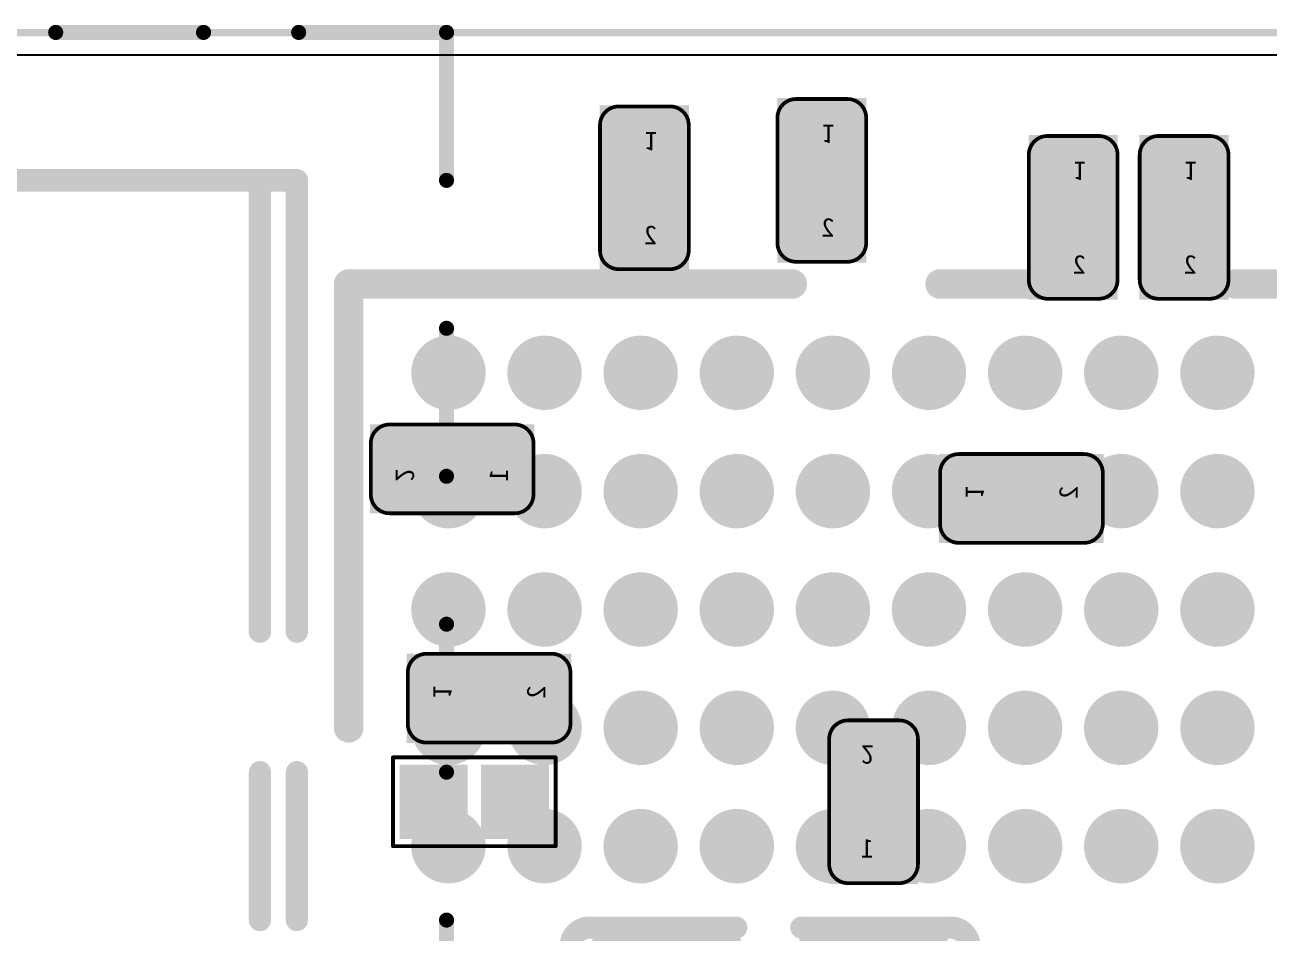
# Model space of a CAD drawing. Header units: millimetres. Extents: x 7.33 to 10.08, y 7.01 to 8.78.
# Drawn here: x 7.9484 to 8.2797, y 8.5429 to 8.7846 of the extents above; entities that cross this region are included whole.
import ezdxf

# ---------------------------------------------------------------- set-up
doc = ezdxf.new("R2010")
doc.units = ezdxf.units.MM
doc.header["$MEASUREMENT"] = 0
for name, color, linetype in [('BottomLayer', 5, 'Continuous'), ('BottomOverlay', 54, 'Continuous'), ('BottomPaste', 16, 'Continuous'), ('BottomSolder', 6, 'Continuous'), ('KeepOutLayer', 6, 'Continuous'), ('Mechanical16', 56, 'Continuous'), ('Mechanical20', 56, 'Continuous'), ('MidLayer5', 130, 'Continuous'), ('MidLayer6', 216, 'Continuous'), ('TopLayer', 1, 'Continuous'), ('TopOverlay', 2, 'Continuous'), ('TopPaste', 8, 'Continuous'), ('TopSolder', 216, 'Continuous')]:
    doc.layers.add(name, color=color, linetype=linetype)

# ---------------------------------------------------------------- blocks, each defined once
blk = doc.blocks.new('BGA200_15R00X10R00X0R90_5')
at = {"layer": 'TopLayer', "const_width": 0.00591}
for points in [[(-0.17618, -0.06348, 1), (-0.17028, -0.06348, 1)], [(-0.14468, -0.06348, 1), (-0.13878, -0.06348, 1)], [(-0.11319, -0.06348, 1), (-0.10728, -0.06348, 1)], [(-0.08169, -0.06348, 1), (-0.07579, -0.06348, 1)], [(-0.0502, -0.06348, 1), (-0.04429, -0.06348, 1)], [(-0.17618, -0.08908, 1), (-0.17028, -0.08908, 1)], [(-0.14468, -0.08908, 1), (-0.13878, -0.08908, 1)], [(-0.11319, -0.08908, 1), (-0.10728, -0.08908, 1)], [(-0.08169, -0.08908, 1), (-0.07579, -0.08908, 1)], [(-0.0502, -0.08908, 1), (-0.04429, -0.08908, 1)], [(-0.17618, -0.11467, 1), (-0.17028, -0.11467, 1)], [(-0.14468, -0.11467, 1), (-0.13878, -0.11467, 1)], [(-0.11319, -0.11467, 1), (-0.10728, -0.11467, 1)], [(-0.08169, -0.11467, 1), (-0.07579, -0.11467, 1)], [(-0.0502, -0.11467, 1), (-0.04429, -0.11467, 1)], [(-0.17618, -0.14026, 1), (-0.17028, -0.14026, 1)], [(-0.14468, -0.14026, 1), (-0.13878, -0.14026, 1)], [(-0.11319, -0.14026, 1), (-0.10728, -0.14026, 1)], [(-0.08169, -0.14026, 1), (-0.07579, -0.14026, 1)], [(-0.0502, -0.14026, 1), (-0.04429, -0.14026, 1)], [(-0.17618, -0.16585, 1), (-0.17028, -0.16585, 1)], [(-0.14468, -0.16585, 1), (-0.13878, -0.16585, 1)], [(-0.11319, -0.16585, 1), (-0.10728, -0.16585, 1)], [(-0.08169, -0.16585, 1), (-0.07579, -0.16585, 1)], [(-0.0502, -0.16585, 1), (-0.04429, -0.16585, 1)], [(-0.17618, -0.19144, 1), (-0.17028, -0.19144, 1)], [(-0.14468, -0.19144, 1), (-0.13878, -0.19144, 1)], [(-0.11319, -0.19144, 1), (-0.10728, -0.19144, 1)], [(-0.08169, -0.19144, 1), (-0.07579, -0.19144, 1)], [(-0.0502, -0.19144, 1), (-0.04429, -0.19144, 1)], [(-0.17618, -0.21703, 1), (-0.17028, -0.21703, 1)], [(-0.14468, -0.21703, 1), (-0.13878, -0.21703, 1)], [(-0.11319, -0.21703, 1), (-0.10728, -0.21703, 1)], [(-0.08169, -0.21703, 1), (-0.07579, -0.21703, 1)], [(-0.0502, -0.21703, 1), (-0.04429, -0.21703, 1)], [(-0.17618, -0.24262, 1), (-0.17028, -0.24262, 1)], [(-0.14468, -0.24262, 1), (-0.13878, -0.24262, 1)], [(-0.11319, -0.24262, 1), (-0.10728, -0.24262, 1)], [(-0.08169, -0.24262, 1), (-0.07579, -0.24262, 1)], [(-0.0502, -0.24262, 1), (-0.04429, -0.24262, 1)], [(-0.17618, -0.26821, 1), (-0.17028, -0.26821, 1)], [(-0.14468, -0.26821, 1), (-0.13878, -0.26821, 1)], [(-0.11319, -0.26821, 1), (-0.10728, -0.26821, 1)], [(-0.08169, -0.26821, 1), (-0.07579, -0.26821, 1)], [(-0.0502, -0.26821, 1), (-0.04429, -0.26821, 1)]]:
    blk.add_lwpolyline(points, format="xyb", close=True, dxfattribs=at)
at = {"layer": 'TopOverlay', "const_width": 0.00787}
for points in [[(-0.19685, -0.01919), (-0.19685, -0.05856)], [(-0.19685, -0.09793), (-0.19685, -0.1373)], [(-0.19685, -0.17667), (-0.19685, -0.29478)], [(-0.19685, -0.29478), (-0.07874, -0.29478)]]:
    blk.add_lwpolyline(points, dxfattribs=at)
at = {"layer": 'TopOverlay', "const_width": 0.00394}
for points in [[(-0.19882, -0.05856, 1), (-0.19488, -0.05856, 1)], [(-0.19882, -0.09793, 1), (-0.19488, -0.09793, 1)], [(-0.19882, -0.1373, 1), (-0.19488, -0.1373, 1)], [(-0.19882, -0.17667, 1), (-0.19488, -0.17667, 1)], [(-0.19882, -0.29478, 1), (-0.19488, -0.29478, 1)], [(-0.19882, -0.29478, 1), (-0.19488, -0.29478, 1)], [(-0.08071, -0.29478, 1), (-0.07677, -0.29478, 1)]]:
    blk.add_lwpolyline(points, format="xyb", close=True, dxfattribs=at)
at = {"layer": 'TopPaste', "const_width": 0.00591}
for points in [[(-0.17618, -0.06348, 1), (-0.17028, -0.06348, 1)], [(-0.14468, -0.06348, 1), (-0.13878, -0.06348, 1)], [(-0.11319, -0.06348, 1), (-0.10728, -0.06348, 1)], [(-0.08169, -0.06348, 1), (-0.07579, -0.06348, 1)], [(-0.0502, -0.06348, 1), (-0.04429, -0.06348, 1)], [(-0.17618, -0.08908, 1), (-0.17028, -0.08908, 1)], [(-0.14468, -0.08908, 1), (-0.13878, -0.08908, 1)], [(-0.11319, -0.08908, 1), (-0.10728, -0.08908, 1)], [(-0.08169, -0.08908, 1), (-0.07579, -0.08908, 1)], [(-0.0502, -0.08908, 1), (-0.04429, -0.08908, 1)], [(-0.17618, -0.11467, 1), (-0.17028, -0.11467, 1)], [(-0.14468, -0.11467, 1), (-0.13878, -0.11467, 1)], [(-0.11319, -0.11467, 1), (-0.10728, -0.11467, 1)], [(-0.08169, -0.11467, 1), (-0.07579, -0.11467, 1)], [(-0.0502, -0.11467, 1), (-0.04429, -0.11467, 1)], [(-0.17618, -0.14026, 1), (-0.17028, -0.14026, 1)], [(-0.14468, -0.14026, 1), (-0.13878, -0.14026, 1)], [(-0.11319, -0.14026, 1), (-0.10728, -0.14026, 1)], [(-0.08169, -0.14026, 1), (-0.07579, -0.14026, 1)], [(-0.0502, -0.14026, 1), (-0.04429, -0.14026, 1)], [(-0.17618, -0.16585, 1), (-0.17028, -0.16585, 1)], [(-0.14468, -0.16585, 1), (-0.13878, -0.16585, 1)], [(-0.11319, -0.16585, 1), (-0.10728, -0.16585, 1)], [(-0.08169, -0.16585, 1), (-0.07579, -0.16585, 1)], [(-0.0502, -0.16585, 1), (-0.04429, -0.16585, 1)], [(-0.17618, -0.19144, 1), (-0.17028, -0.19144, 1)], [(-0.14468, -0.19144, 1), (-0.13878, -0.19144, 1)], [(-0.11319, -0.19144, 1), (-0.10728, -0.19144, 1)], [(-0.08169, -0.19144, 1), (-0.07579, -0.19144, 1)], [(-0.0502, -0.19144, 1), (-0.04429, -0.19144, 1)], [(-0.17618, -0.21703, 1), (-0.17028, -0.21703, 1)], [(-0.14468, -0.21703, 1), (-0.13878, -0.21703, 1)], [(-0.11319, -0.21703, 1), (-0.10728, -0.21703, 1)], [(-0.08169, -0.21703, 1), (-0.07579, -0.21703, 1)], [(-0.0502, -0.21703, 1), (-0.04429, -0.21703, 1)], [(-0.17618, -0.24262, 1), (-0.17028, -0.24262, 1)], [(-0.14468, -0.24262, 1), (-0.13878, -0.24262, 1)], [(-0.11319, -0.24262, 1), (-0.10728, -0.24262, 1)], [(-0.08169, -0.24262, 1), (-0.07579, -0.24262, 1)], [(-0.0502, -0.24262, 1), (-0.04429, -0.24262, 1)], [(-0.17618, -0.26821, 1), (-0.17028, -0.26821, 1)], [(-0.14468, -0.26821, 1), (-0.13878, -0.26821, 1)], [(-0.11319, -0.26821, 1), (-0.10728, -0.26821, 1)], [(-0.08169, -0.26821, 1), (-0.07579, -0.26821, 1)], [(-0.0502, -0.26821, 1), (-0.04429, -0.26821, 1)]]:
    blk.add_lwpolyline(points, format="xyb", close=True, dxfattribs=at)
at = {"layer": 'TopSolder', "const_width": 0.00991}
for points in [[(-0.17818, -0.06348, 1), (-0.16828, -0.06348, 1)], [(-0.14668, -0.06348, 1), (-0.13678, -0.06348, 1)], [(-0.11519, -0.06348, 1), (-0.10528, -0.06348, 1)], [(-0.08369, -0.06348, 1), (-0.07379, -0.06348, 1)], [(-0.0522, -0.06348, 1), (-0.04229, -0.06348, 1)], [(-0.17818, -0.08908, 1), (-0.16828, -0.08908, 1)], [(-0.14668, -0.08908, 1), (-0.13678, -0.08908, 1)], [(-0.11519, -0.08908, 1), (-0.10528, -0.08908, 1)], [(-0.08369, -0.08908, 1), (-0.07379, -0.08908, 1)], [(-0.0522, -0.08908, 1), (-0.04229, -0.08908, 1)], [(-0.17818, -0.11467, 1), (-0.16828, -0.11467, 1)], [(-0.14668, -0.11467, 1), (-0.13678, -0.11467, 1)], [(-0.11519, -0.11467, 1), (-0.10528, -0.11467, 1)], [(-0.08369, -0.11467, 1), (-0.07379, -0.11467, 1)], [(-0.0522, -0.11467, 1), (-0.04229, -0.11467, 1)], [(-0.17818, -0.14026, 1), (-0.16828, -0.14026, 1)], [(-0.14668, -0.14026, 1), (-0.13678, -0.14026, 1)], [(-0.11519, -0.14026, 1), (-0.10528, -0.14026, 1)], [(-0.08369, -0.14026, 1), (-0.07379, -0.14026, 1)], [(-0.0522, -0.14026, 1), (-0.04229, -0.14026, 1)], [(-0.17818, -0.16585, 1), (-0.16828, -0.16585, 1)], [(-0.14668, -0.16585, 1), (-0.13678, -0.16585, 1)], [(-0.11519, -0.16585, 1), (-0.10528, -0.16585, 1)], [(-0.08369, -0.16585, 1), (-0.07379, -0.16585, 1)], [(-0.0522, -0.16585, 1), (-0.04229, -0.16585, 1)], [(-0.17818, -0.19144, 1), (-0.16828, -0.19144, 1)], [(-0.14668, -0.19144, 1), (-0.13678, -0.19144, 1)], [(-0.11519, -0.19144, 1), (-0.10528, -0.19144, 1)], [(-0.08369, -0.19144, 1), (-0.07379, -0.19144, 1)], [(-0.0522, -0.19144, 1), (-0.04229, -0.19144, 1)], [(-0.17818, -0.21703, 1), (-0.16828, -0.21703, 1)], [(-0.14668, -0.21703, 1), (-0.13678, -0.21703, 1)], [(-0.11519, -0.21703, 1), (-0.10528, -0.21703, 1)], [(-0.08369, -0.21703, 1), (-0.07379, -0.21703, 1)], [(-0.0522, -0.21703, 1), (-0.04229, -0.21703, 1)], [(-0.17818, -0.24262, 1), (-0.16828, -0.24262, 1)], [(-0.14668, -0.24262, 1), (-0.13678, -0.24262, 1)], [(-0.11519, -0.24262, 1), (-0.10528, -0.24262, 1)], [(-0.08369, -0.24262, 1), (-0.07379, -0.24262, 1)], [(-0.0522, -0.24262, 1), (-0.04229, -0.24262, 1)], [(-0.17818, -0.26821, 1), (-0.16828, -0.26821, 1)], [(-0.14668, -0.26821, 1), (-0.13678, -0.26821, 1)], [(-0.11519, -0.26821, 1), (-0.10528, -0.26821, 1)], [(-0.08369, -0.26821, 1), (-0.07379, -0.26821, 1)], [(-0.0522, -0.26821, 1), (-0.04229, -0.26821, 1)]]:
    blk.add_lwpolyline(points, format="xyb", close=True, dxfattribs=at)
blk = doc.blocks.new('FBGA153_11R5X13R0X1R00_B_14')
at = {"layer": 'BottomOverlay'}
for points, const_width in [([(0.10827, 0.25591), (0.22638, 0.25591)], 0.00598), ([(0.21654, 0.22638), (0.21654, 0.25591)], 0.00598), ([(0.22638, 0.22638), (0.22638, 0.25591)], 0.00598), ([(0.21654, 0.13583), (0.21654, 0.22638)], 0.00598), ([(0.22638, 0.13583), (0.22638, 0.22638)], 0.00598), ([(0.21654, 0.05906), (0.21654, 0.09842)], 0.00591), ([(0.22638, 0.05906), (0.22638, 0.09842)], 0.00591)]:
    blk.add_lwpolyline(points, dxfattribs=dict(at, const_width=const_width))
for points, const_width in [([(0.21504, 0.25591, 1), (0.21803, 0.25591, 1)], 0.00299), ([(0.22488, 0.25591, 1), (0.22787, 0.25591, 1)], 0.00299), ([(0.22488, 0.25591, 1), (0.22787, 0.25591, 1)], 0.00299), ([(0.21504, 0.22638, 1), (0.21803, 0.22638, 1)], 0.00299), ([(0.21504, 0.22638, 1), (0.21803, 0.22638, 1)], 0.00299), ([(0.22488, 0.22638, 1), (0.22787, 0.22638, 1)], 0.00299), ([(0.22488, 0.22638, 1), (0.22787, 0.22638, 1)], 0.00299), ([(0.21504, 0.13583, 1), (0.21803, 0.13583, 1)], 0.00299), ([(0.22488, 0.13583, 1), (0.22787, 0.13583, 1)], 0.00299), ([(0.21506, 0.09842, 1), (0.21801, 0.09842, 1)], 0.00295), ([(0.2249, 0.09842, 1), (0.22785, 0.09842, 1)], 0.00295), ([(0.21506, 0.05906, 1), (0.21801, 0.05906, 1)], 0.00295), ([(0.2249, 0.05906, 1), (0.22785, 0.05906, 1)], 0.00295)]:
    blk.add_lwpolyline(points, format="xyb", close=True, dxfattribs=dict(at, const_width=const_width))
at = {"layer": 'Mechanical16'}
for points, const_width in [([(0.16217, 0.29528), (0.20153, 0.29528)], 0.00402), ([(0.22685, 0.29528), (0.26622, 0.29528)], 0.00402), ([(0.26622, 0.25591), (0.26622, 0.29528)], 0.00402), ([(0.10827, 0.25591), (0.22638, 0.25591)], 0.00598), ([(0.21654, 0.22638), (0.21654, 0.25591)], 0.00598), ([(0.22638, 0.22638), (0.22638, 0.25591)], 0.00598), ([(0.21654, 0.13583), (0.21654, 0.22638)], 0.00598), ([(0.22638, 0.13583), (0.22638, 0.22638)], 0.00598), ([(0.26622, 0.17716), (0.26622, 0.21654)], 0.00402), ([(0.26622, 0.09842), (0.26622, 0.1378)], 0.00402), ([(0.21654, 0.05906), (0.21654, 0.09842)], 0.00591), ([(0.22638, 0.05906), (0.22638, 0.09842)], 0.00591), ([(0.26622, 0.01969), (0.26622, 0.05906)], 0.00402)]:
    blk.add_lwpolyline(points, dxfattribs=dict(at, const_width=const_width))
for points, const_width in [([(0.16116, 0.29528, 1), (0.16317, 0.29528, 1)], 0.00201), ([(0.20053, 0.29528, 1), (0.20254, 0.29528, 1)], 0.00201), ([(0.22585, 0.29528, 1), (0.22785, 0.29528, 1)], 0.00201), ([(0.26522, 0.29528, 1), (0.26722, 0.29528, 1)], 0.00201), ([(0.26522, 0.29528, 1), (0.26722, 0.29528, 1)], 0.00201), ([(0.21504, 0.25591, 1), (0.21803, 0.25591, 1)], 0.00299), ([(0.22488, 0.25591, 1), (0.22787, 0.25591, 1)], 0.00299), ([(0.22488, 0.25591, 1), (0.22787, 0.25591, 1)], 0.00299), ([(0.26522, 0.25591, 1), (0.26722, 0.25591, 1)], 0.00201), ([(0.21504, 0.22638, 1), (0.21803, 0.22638, 1)], 0.00299), ([(0.21504, 0.22638, 1), (0.21803, 0.22638, 1)], 0.00299), ([(0.22488, 0.22638, 1), (0.22787, 0.22638, 1)], 0.00299), ([(0.22488, 0.22638, 1), (0.22787, 0.22638, 1)], 0.00299), ([(0.26522, 0.21654, 1), (0.26722, 0.21654, 1)], 0.00201), ([(0.26522, 0.17716, 1), (0.26722, 0.17716, 1)], 0.00201), ([(0.26522, 0.1378, 1), (0.26722, 0.1378, 1)], 0.00201), ([(0.21504, 0.13583, 1), (0.21803, 0.13583, 1)], 0.00299), ([(0.22488, 0.13583, 1), (0.22787, 0.13583, 1)], 0.00299), ([(0.21506, 0.09842, 1), (0.21801, 0.09842, 1)], 0.00295), ([(0.2249, 0.09842, 1), (0.22785, 0.09842, 1)], 0.00295), ([(0.26522, 0.09842, 1), (0.26722, 0.09842, 1)], 0.00201), ([(0.21506, 0.05906, 1), (0.21801, 0.05906, 1)], 0.00295), ([(0.2249, 0.05906, 1), (0.22785, 0.05906, 1)], 0.00295), ([(0.26522, 0.05906, 1), (0.26722, 0.05906, 1)], 0.00201)]:
    blk.add_lwpolyline(points, format="xyb", close=True, dxfattribs=dict(at, const_width=const_width))
blk = doc.blocks.new('R0201_B_68')
at = {"layer": 'BottomLayer'}
for points in [[(-0.01792, -0.00788), (-0.00375, -0.00788), (-0.01792, 0.00787), (-0.00375, 0.00787)], [(0.00374, -0.00788), (0.01791, -0.00788), (0.00374, 0.00787), (0.01791, 0.00787)]]:
    blk.add_solid(points, dxfattribs=at)
at = {"layer": 'BottomOverlay', "const_width": 0.001}
for points in [[(-0.02166, 0.01182), (-0.02166, -0.01182)], [(0.02166, 0.01182), (-0.02166, 0.01182)], [(0.02166, 0.01182), (0.02166, -0.01182)], [(0.02166, -0.01182), (-0.02166, -0.01182)]]:
    blk.add_lwpolyline(points, dxfattribs=at)
at = {"layer": 'BottomOverlay', "const_width": 0.0005}
for points in [[(-0.02191, 0.01182, 1), (-0.02141, 0.01182, 1)], [(-0.02191, 0.01182, 1), (-0.02141, 0.01182, 1)], [(0.02141, 0.01182, 1), (0.02191, 0.01182, 1)], [(0.02141, 0.01182, 1), (0.02191, 0.01182, 1)], [(-0.02191, -0.01182, 1), (-0.02141, -0.01182, 1)], [(-0.02191, -0.01182, 1), (-0.02141, -0.01182, 1)], [(0.02141, -0.01182, 1), (0.02191, -0.01182, 1)], [(0.02141, -0.01182, 1), (0.02191, -0.01182, 1)]]:
    blk.add_lwpolyline(points, format="xyb", close=True, dxfattribs=at)
at = {"layer": 'BottomPaste'}
for points in [[(-0.01792, -0.00788), (-0.00375, -0.00788), (-0.01792, 0.00787), (-0.00375, 0.00787)], [(0.00374, -0.00788), (0.01791, -0.00788), (0.00374, 0.00787), (0.01791, 0.00787)]]:
    blk.add_solid(points, dxfattribs=at)
at = {"layer": 'BottomSolder'}
for points in [[(-0.01992, -0.00988), (-0.00175, -0.00988), (-0.01992, 0.00987), (-0.00175, 0.00987)], [(0.00174, -0.00988), (0.01991, -0.00988), (0.00174, 0.00987), (0.01991, 0.00987)]]:
    blk.add_solid(points, dxfattribs=at)
blk = doc.blocks.new('C0201_B_264')
at = {"layer": 'BottomLayer'}
for points in [[(-0.01792, -0.00788), (-0.00375, -0.00788), (-0.01792, 0.00787), (-0.00375, 0.00787)], [(0.00374, -0.00788), (0.01791, -0.00788), (0.00374, 0.00787), (0.01791, 0.00787)]]:
    blk.add_solid(points, dxfattribs=at)
at = {"layer": 'BottomOverlay', "const_width": 0.001}
for points in [[(-0.02166, 0.00681, -0.414249), (-0.01666, 0.01182)], [(0.01665, 0.01182, -0.414214), (0.02166, 0.00681)], [(-0.01666, -0.01182, -0.414178), (-0.02166, -0.00681)], [(0.02166, -0.00681, -0.414132), (0.01665, -0.01182)]]:
    blk.add_lwpolyline(points, format="xyb", dxfattribs=at)
for points in [[(-0.01666, 0.01182), (0.01665, 0.01182)], [(-0.02166, 0.00681), (-0.02166, -0.00681)], [(0.02166, 0.00681), (0.02166, -0.00681)], [(-0.01666, -0.01182), (0.01665, -0.01182)]]:
    blk.add_lwpolyline(points, dxfattribs=at)
at = {"layer": 'BottomOverlay', "const_width": 0.0005}
for points in [[(-0.01691, 0.01182, 1), (-0.01641, 0.01182, 1)], [(-0.01691, 0.01182, 1), (-0.01641, 0.01182, 1)], [(0.0164, 0.01182, 1), (0.0169, 0.01182, 1)], [(0.0164, 0.01182, 1), (0.0169, 0.01182, 1)], [(-0.02191, 0.00681, 1), (-0.02141, 0.00681, 1)], [(-0.02191, 0.00681, 1), (-0.02141, 0.00681, 1)], [(0.02141, 0.00681, 1), (0.02191, 0.00681, 1)], [(0.02141, 0.00681, 1), (0.02191, 0.00681, 1)], [(-0.02191, -0.00681, 1), (-0.02141, -0.00681, 1)], [(-0.02191, -0.00681, 1), (-0.02141, -0.00681, 1)], [(0.02141, -0.00681, 1), (0.02191, -0.00681, 1)], [(0.02141, -0.00681, 1), (0.02191, -0.00681, 1)], [(-0.01691, -0.01182, 1), (-0.01641, -0.01182, 1)], [(-0.01691, -0.01182, 1), (-0.01641, -0.01182, 1)], [(0.0164, -0.01182, 1), (0.0169, -0.01182, 1)], [(0.0164, -0.01182, 1), (0.0169, -0.01182, 1)]]:
    blk.add_lwpolyline(points, format="xyb", close=True, dxfattribs=at)
at = {"layer": 'BottomPaste'}
for points in [[(-0.01792, -0.00788), (-0.00375, -0.00788), (-0.01792, 0.00787), (-0.00375, 0.00787)], [(0.00374, -0.00788), (0.01791, -0.00788), (0.00374, 0.00787), (0.01791, 0.00787)]]:
    blk.add_solid(points, dxfattribs=at)
at = {"layer": 'BottomSolder'}
for points in [[(-0.02192, -0.01188), (0.00025, -0.01188), (-0.02192, 0.01187), (0.00025, 0.01187)], [(-0.00026, -0.01188), (0.02191, -0.01188), (-0.00026, 0.01187), (0.02191, 0.01187)]]:
    blk.add_solid(points, dxfattribs=at)
at = {"layer": 'Mechanical20', "text_generation_flag": 2}
for s, rotation, p in [('1', 270, (-0.01484, 0)), ('2', 90, (0.015, 0.00333))]:
    blk.add_text(s, height=0.005, rotation=rotation, dxfattribs=at).set_placement(p)
blk = doc.blocks.new('C0201_B_265')
at = {"layer": 'BottomLayer'}
for points in [[(-0.01792, -0.00788), (-0.00375, -0.00788), (-0.01792, 0.00787), (-0.00375, 0.00787)], [(0.00374, -0.00788), (0.01791, -0.00788), (0.00374, 0.00787), (0.01791, 0.00787)]]:
    blk.add_solid(points, dxfattribs=at)
at = {"layer": 'BottomOverlay', "const_width": 0.001}
for points in [[(-0.02166, 0.00681, -0.414249), (-0.01666, 0.01182)], [(0.01665, 0.01182, -0.414214), (0.02166, 0.00681)], [(-0.01666, -0.01182, -0.414178), (-0.02166, -0.00681)], [(0.02166, -0.00681, -0.414132), (0.01665, -0.01182)]]:
    blk.add_lwpolyline(points, format="xyb", dxfattribs=at)
for points in [[(-0.01666, 0.01182), (0.01665, 0.01182)], [(-0.02166, 0.00681), (-0.02166, -0.00681)], [(0.02166, 0.00681), (0.02166, -0.00681)], [(-0.01666, -0.01182), (0.01665, -0.01182)]]:
    blk.add_lwpolyline(points, dxfattribs=at)
at = {"layer": 'BottomOverlay', "const_width": 0.0005}
for points in [[(-0.01691, 0.01182, 1), (-0.01641, 0.01182, 1)], [(-0.01691, 0.01182, 1), (-0.01641, 0.01182, 1)], [(0.0164, 0.01182, 1), (0.0169, 0.01182, 1)], [(0.0164, 0.01182, 1), (0.0169, 0.01182, 1)], [(-0.02191, 0.00681, 1), (-0.02141, 0.00681, 1)], [(-0.02191, 0.00681, 1), (-0.02141, 0.00681, 1)], [(0.02141, 0.00681, 1), (0.02191, 0.00681, 1)], [(0.02141, 0.00681, 1), (0.02191, 0.00681, 1)], [(-0.02191, -0.00681, 1), (-0.02141, -0.00681, 1)], [(-0.02191, -0.00681, 1), (-0.02141, -0.00681, 1)], [(0.02141, -0.00681, 1), (0.02191, -0.00681, 1)], [(0.02141, -0.00681, 1), (0.02191, -0.00681, 1)], [(-0.01691, -0.01182, 1), (-0.01641, -0.01182, 1)], [(-0.01691, -0.01182, 1), (-0.01641, -0.01182, 1)], [(0.0164, -0.01182, 1), (0.0169, -0.01182, 1)], [(0.0164, -0.01182, 1), (0.0169, -0.01182, 1)]]:
    blk.add_lwpolyline(points, format="xyb", close=True, dxfattribs=at)
at = {"layer": 'BottomPaste'}
for points in [[(-0.01792, -0.00788), (-0.00375, -0.00788), (-0.01792, 0.00787), (-0.00375, 0.00787)], [(0.00374, -0.00788), (0.01791, -0.00788), (0.00374, 0.00787), (0.01791, 0.00787)]]:
    blk.add_solid(points, dxfattribs=at)
at = {"layer": 'BottomSolder'}
for points in [[(-0.02192, -0.01188), (0.00025, -0.01188), (-0.02192, 0.01187), (0.00025, 0.01187)], [(-0.00026, -0.01188), (0.02191, -0.01188), (-0.00026, 0.01187), (0.02191, 0.01187)]]:
    blk.add_solid(points, dxfattribs=at)
at = {"layer": 'Mechanical20', "text_generation_flag": 2}
for s, rotation, p in [('1', 270, (-0.01484, 0)), ('2', 90, (0.015, 0.00333))]:
    blk.add_text(s, height=0.005, rotation=rotation, dxfattribs=at).set_placement(p)
blk = doc.blocks.new('C0201_B_269')
at = {"layer": 'BottomLayer'}
for points in [[(-0.01792, -0.00788), (-0.00375, -0.00788), (-0.01792, 0.00787), (-0.00375, 0.00787)], [(0.00374, -0.00788), (0.01791, -0.00788), (0.00374, 0.00787), (0.01791, 0.00787)]]:
    blk.add_solid(points, dxfattribs=at)
at = {"layer": 'BottomOverlay', "const_width": 0.001}
for points in [[(-0.02166, 0.00681, -0.414249), (-0.01666, 0.01182)], [(0.01665, 0.01182, -0.414214), (0.02166, 0.00681)], [(-0.01666, -0.01182, -0.414178), (-0.02166, -0.00681)], [(0.02166, -0.00681, -0.414132), (0.01665, -0.01182)]]:
    blk.add_lwpolyline(points, format="xyb", dxfattribs=at)
for points in [[(0.01665, 0.01182), (-0.01666, 0.01182)], [(-0.02166, -0.00681), (-0.02166, 0.00681)], [(0.02166, -0.00681), (0.02166, 0.00681)], [(0.01665, -0.01182), (-0.01666, -0.01182)]]:
    blk.add_lwpolyline(points, dxfattribs=at)
at = {"layer": 'BottomOverlay', "const_width": 0.0005}
for points in [[(-0.01691, 0.01182, 1), (-0.01641, 0.01182, 1)], [(-0.01691, 0.01182, 1), (-0.01641, 0.01182, 1)], [(0.0164, 0.01182, 1), (0.0169, 0.01182, 1)], [(0.0164, 0.01182, 1), (0.0169, 0.01182, 1)], [(-0.02191, 0.00681, 1), (-0.02141, 0.00681, 1)], [(-0.02191, 0.00681, 1), (-0.02141, 0.00681, 1)], [(0.02141, 0.00681, 1), (0.02191, 0.00681, 1)], [(0.02141, 0.00681, 1), (0.02191, 0.00681, 1)], [(-0.02191, -0.00681, 1), (-0.02141, -0.00681, 1)], [(-0.02191, -0.00681, 1), (-0.02141, -0.00681, 1)], [(0.02141, -0.00681, 1), (0.02191, -0.00681, 1)], [(0.02141, -0.00681, 1), (0.02191, -0.00681, 1)], [(-0.01691, -0.01182, 1), (-0.01641, -0.01182, 1)], [(-0.01691, -0.01182, 1), (-0.01641, -0.01182, 1)], [(0.0164, -0.01182, 1), (0.0169, -0.01182, 1)], [(0.0164, -0.01182, 1), (0.0169, -0.01182, 1)]]:
    blk.add_lwpolyline(points, format="xyb", close=True, dxfattribs=at)
at = {"layer": 'BottomPaste'}
for points in [[(-0.01792, -0.00788), (-0.00375, -0.00788), (-0.01792, 0.00787), (-0.00375, 0.00787)], [(0.00374, -0.00788), (0.01791, -0.00788), (0.00374, 0.00787), (0.01791, 0.00787)]]:
    blk.add_solid(points, dxfattribs=at)
at = {"layer": 'BottomSolder'}
for points in [[(-0.02192, -0.01188), (0.00025, -0.01188), (-0.02192, 0.01187), (0.00025, 0.01187)], [(-0.00026, -0.01188), (0.02191, -0.01188), (-0.00026, 0.01187), (0.02191, 0.01187)]]:
    blk.add_solid(points, dxfattribs=at)
at = {"layer": 'Mechanical20', "text_generation_flag": 2}
for s, rotation, p in [('1', -90, (-0.01484, 0)), ('2', 90, (0.015, 0.00333))]:
    blk.add_text(s, height=0.005, rotation=rotation, dxfattribs=at).set_placement(p)
blk = doc.blocks.new('C0201_B_279')
at = {"layer": 'BottomLayer'}
for points in [[(-0.01792, -0.00788), (-0.00375, -0.00788), (-0.01792, 0.00787), (-0.00375, 0.00787)], [(0.00374, -0.00788), (0.01791, -0.00788), (0.00374, 0.00787), (0.01791, 0.00787)]]:
    blk.add_solid(points, dxfattribs=at)
at = {"layer": 'BottomOverlay', "const_width": 0.001}
for points in [[(-0.02166, 0.00681, -0.414249), (-0.01666, 0.01182)], [(0.01665, 0.01182, -0.414214), (0.02166, 0.00681)], [(-0.01666, -0.01182, -0.414178), (-0.02166, -0.00681)], [(0.02166, -0.00681, -0.414132), (0.01665, -0.01182)]]:
    blk.add_lwpolyline(points, format="xyb", dxfattribs=at)
for points in [[(-0.01666, 0.01182), (0.01665, 0.01182)], [(-0.02166, 0.00681), (-0.02166, -0.00681)], [(0.02166, 0.00681), (0.02166, -0.00681)], [(-0.01666, -0.01182), (0.01665, -0.01182)]]:
    blk.add_lwpolyline(points, dxfattribs=at)
at = {"layer": 'BottomOverlay', "const_width": 0.0005}
for points in [[(-0.01691, 0.01182, 1), (-0.01641, 0.01182, 1)], [(-0.01691, 0.01182, 1), (-0.01641, 0.01182, 1)], [(0.0164, 0.01182, 1), (0.0169, 0.01182, 1)], [(0.0164, 0.01182, 1), (0.0169, 0.01182, 1)], [(-0.02191, 0.00681, 1), (-0.02141, 0.00681, 1)], [(-0.02191, 0.00681, 1), (-0.02141, 0.00681, 1)], [(0.02141, 0.00681, 1), (0.02191, 0.00681, 1)], [(0.02141, 0.00681, 1), (0.02191, 0.00681, 1)], [(-0.02191, -0.00681, 1), (-0.02141, -0.00681, 1)], [(-0.02191, -0.00681, 1), (-0.02141, -0.00681, 1)], [(0.02141, -0.00681, 1), (0.02191, -0.00681, 1)], [(0.02141, -0.00681, 1), (0.02191, -0.00681, 1)], [(-0.01691, -0.01182, 1), (-0.01641, -0.01182, 1)], [(-0.01691, -0.01182, 1), (-0.01641, -0.01182, 1)], [(0.0164, -0.01182, 1), (0.0169, -0.01182, 1)], [(0.0164, -0.01182, 1), (0.0169, -0.01182, 1)]]:
    blk.add_lwpolyline(points, format="xyb", close=True, dxfattribs=at)
at = {"layer": 'BottomPaste'}
for points in [[(-0.01792, -0.00788), (-0.00375, -0.00788), (-0.01792, 0.00787), (-0.00375, 0.00787)], [(0.00374, -0.00788), (0.01791, -0.00788), (0.00374, 0.00787), (0.01791, 0.00787)]]:
    blk.add_solid(points, dxfattribs=at)
at = {"layer": 'BottomSolder'}
for points in [[(-0.02192, -0.01188), (0.00025, -0.01188), (-0.02192, 0.01187), (0.00025, 0.01187)], [(-0.00026, -0.01188), (0.02191, -0.01188), (-0.00026, 0.01187), (0.02191, 0.01187)]]:
    blk.add_solid(points, dxfattribs=at)
at = {"layer": 'Mechanical20', "text_generation_flag": 2}
for s, rotation, p in [('1', 270, (-0.01484, 0)), ('2', 90, (0.015, 0.00333))]:
    blk.add_text(s, height=0.005, rotation=rotation, dxfattribs=at).set_placement(p)
blk = doc.blocks.new('C0201_B_280')
at = {"layer": 'BottomLayer'}
for points in [[(-0.01792, -0.00788), (-0.00375, -0.00788), (-0.01792, 0.00787), (-0.00375, 0.00787)], [(0.00374, -0.00788), (0.01791, -0.00788), (0.00374, 0.00787), (0.01791, 0.00787)]]:
    blk.add_solid(points, dxfattribs=at)
at = {"layer": 'BottomOverlay', "const_width": 0.001}
for points in [[(-0.02166, 0.00681, -0.414249), (-0.01666, 0.01182)], [(0.01665, 0.01182, -0.414214), (0.02166, 0.00681)], [(-0.01666, -0.01182, -0.414178), (-0.02166, -0.00681)], [(0.02166, -0.00681, -0.414132), (0.01665, -0.01182)]]:
    blk.add_lwpolyline(points, format="xyb", dxfattribs=at)
for points in [[(-0.01666, 0.01182), (0.01665, 0.01182)], [(-0.02166, -0.00681), (-0.02166, 0.00681)], [(0.02166, -0.00681), (0.02166, 0.00681)], [(-0.01666, -0.01182), (0.01665, -0.01182)]]:
    blk.add_lwpolyline(points, dxfattribs=at)
at = {"layer": 'BottomOverlay', "const_width": 0.0005}
for points in [[(-0.01691, 0.01182, 1), (-0.01641, 0.01182, 1)], [(-0.01691, 0.01182, 1), (-0.01641, 0.01182, 1)], [(0.0164, 0.01182, 1), (0.0169, 0.01182, 1)], [(0.0164, 0.01182, 1), (0.0169, 0.01182, 1)], [(-0.02191, 0.00681, 1), (-0.02141, 0.00681, 1)], [(-0.02191, 0.00681, 1), (-0.02141, 0.00681, 1)], [(0.02141, 0.00681, 1), (0.02191, 0.00681, 1)], [(0.02141, 0.00681, 1), (0.02191, 0.00681, 1)], [(-0.02191, -0.00681, 1), (-0.02141, -0.00681, 1)], [(-0.02191, -0.00681, 1), (-0.02141, -0.00681, 1)], [(0.02141, -0.00681, 1), (0.02191, -0.00681, 1)], [(0.02141, -0.00681, 1), (0.02191, -0.00681, 1)], [(-0.01691, -0.01182, 1), (-0.01641, -0.01182, 1)], [(-0.01691, -0.01182, 1), (-0.01641, -0.01182, 1)], [(0.0164, -0.01182, 1), (0.0169, -0.01182, 1)], [(0.0164, -0.01182, 1), (0.0169, -0.01182, 1)]]:
    blk.add_lwpolyline(points, format="xyb", close=True, dxfattribs=at)
at = {"layer": 'BottomPaste'}
for points in [[(-0.01792, -0.00788), (-0.00375, -0.00788), (-0.01792, 0.00787), (-0.00375, 0.00787)], [(0.00374, -0.00788), (0.01791, -0.00788), (0.00374, 0.00787), (0.01791, 0.00787)]]:
    blk.add_solid(points, dxfattribs=at)
at = {"layer": 'BottomSolder'}
for points in [[(-0.02192, -0.01188), (0.00025, -0.01188), (-0.02192, 0.01187), (0.00025, 0.01187)], [(-0.00026, -0.01188), (0.02191, -0.01188), (-0.00026, 0.01187), (0.02191, 0.01187)]]:
    blk.add_solid(points, dxfattribs=at)
at = {"layer": 'Mechanical20', "text_generation_flag": 2}
for s, rotation, p in [('1', 270, (-0.01484, 0)), ('2', 90, (0.015, 0.00333))]:
    blk.add_text(s, height=0.005, rotation=rotation, dxfattribs=at).set_placement(p)
blk = doc.blocks.new('C0603_B_287')
at = {"layer": 'BottomLayer'}
for points in [[(-0.01181, 0.01771), (-0.04331, 0.01771), (-0.01181, -0.01771), (-0.04331, -0.01771)], [(0.04331, 0.01771), (0.01181, 0.01771), (0.04331, -0.01771), (0.01181, -0.01771)]]:
    blk.add_solid(points, dxfattribs=at)
at = {"layer": 'BottomOverlay', "const_width": 0.00591}
for points in [[(-0.0531, 0.0186, -0.414214), (-0.0481, 0.0236)], [(0.0481, 0.0236, -0.414214), (0.0531, 0.0186)], [(-0.0481, -0.0236, -0.414214), (-0.0531, -0.0186)], [(0.0531, -0.0186, -0.414214), (0.0481, -0.0236)]]:
    blk.add_lwpolyline(points, format="xyb", dxfattribs=at)
for points in [[(-0.00836, 0.0236), (-0.0481, 0.0236)], [(0.0481, 0.0236), (0.00902, 0.0236)], [(-0.0531, 0.0186), (-0.0531, -0.0186)], [(0.0531, 0.0186), (0.0531, -0.0186)], [(-0.00836, -0.0236), (-0.0481, -0.0236)], [(0.0481, -0.0236), (0.00902, -0.0236)]]:
    blk.add_lwpolyline(points, dxfattribs=at)
at = {"layer": 'BottomOverlay', "const_width": 0.00296}
for points in [[(-0.04958, 0.0236, 1), (-0.04662, 0.0236, 1)], [(-0.04958, 0.0236, 1), (-0.04662, 0.0236, 1)], [(-0.00984, 0.0236, 1), (-0.00688, 0.0236, 1)], [(0.00754, 0.0236, 1), (0.0105, 0.0236, 1)], [(0.04662, 0.0236, 1), (0.04958, 0.0236, 1)], [(0.04662, 0.0236, 1), (0.04958, 0.0236, 1)], [(-0.05458, 0.0186, 1), (-0.05162, 0.0186, 1)], [(-0.05458, 0.0186, 1), (-0.05162, 0.0186, 1)], [(0.05162, 0.0186, 1), (0.05458, 0.0186, 1)], [(0.05162, 0.0186, 1), (0.05458, 0.0186, 1)], [(-0.05458, -0.0186, 1), (-0.05162, -0.0186, 1)], [(-0.05458, -0.0186, 1), (-0.05162, -0.0186, 1)], [(0.05162, -0.0186, 1), (0.05458, -0.0186, 1)], [(0.05162, -0.0186, 1), (0.05458, -0.0186, 1)], [(-0.04958, -0.0236, 1), (-0.04662, -0.0236, 1)], [(-0.04958, -0.0236, 1), (-0.04662, -0.0236, 1)], [(-0.00984, -0.0236, 1), (-0.00688, -0.0236, 1)], [(0.00754, -0.0236, 1), (0.0105, -0.0236, 1)], [(0.04662, -0.0236, 1), (0.04958, -0.0236, 1)], [(0.04662, -0.0236, 1), (0.04958, -0.0236, 1)]]:
    blk.add_lwpolyline(points, format="xyb", close=True, dxfattribs=at)
at = {"layer": 'BottomPaste'}
for points in [[(-0.01181, 0.01771), (-0.04331, 0.01771), (-0.01181, -0.01771), (-0.04331, -0.01771)], [(0.04331, 0.01771), (0.01181, 0.01771), (0.04331, -0.01771), (0.01181, -0.01771)]]:
    blk.add_solid(points, dxfattribs=at)
at = {"layer": 'BottomSolder'}
for points in [[(-0.00781, 0.02171), (-0.04731, 0.02171), (-0.00781, -0.02171), (-0.04731, -0.02171)], [(0.04731, 0.02171), (0.00781, 0.02171), (0.04731, -0.02171), (0.00781, -0.02171)]]:
    blk.add_solid(points, dxfattribs=at)
at = {"layer": 'Mechanical16', "const_width": 0.00591}
for points in [[(-0.0531, 0.0186, -0.414214), (-0.0481, 0.0236)], [(0.0481, 0.0236, -0.414214), (0.0531, 0.0186)], [(-0.0481, -0.0236, -0.414214), (-0.0531, -0.0186)], [(0.0531, -0.0186, -0.414214), (0.0481, -0.0236)]]:
    blk.add_lwpolyline(points, format="xyb", dxfattribs=at)
for points in [[(-0.00836, 0.0236), (-0.0481, 0.0236)], [(0.0481, 0.0236), (0.00902, 0.0236)], [(-0.0531, 0.0186), (-0.0531, -0.0186)], [(0.0531, 0.0186), (0.0531, -0.0186)], [(-0.00836, -0.0236), (-0.0481, -0.0236)], [(0.0481, -0.0236), (0.00902, -0.0236)]]:
    blk.add_lwpolyline(points, dxfattribs=at)
at = {"layer": 'Mechanical16', "const_width": 0.00296}
for points in [[(-0.04958, 0.0236, 1), (-0.04662, 0.0236, 1)], [(-0.04958, 0.0236, 1), (-0.04662, 0.0236, 1)], [(-0.00984, 0.0236, 1), (-0.00688, 0.0236, 1)], [(0.00754, 0.0236, 1), (0.0105, 0.0236, 1)], [(0.04662, 0.0236, 1), (0.04958, 0.0236, 1)], [(0.04662, 0.0236, 1), (0.04958, 0.0236, 1)], [(-0.05458, 0.0186, 1), (-0.05162, 0.0186, 1)], [(-0.05458, 0.0186, 1), (-0.05162, 0.0186, 1)], [(0.05162, 0.0186, 1), (0.05458, 0.0186, 1)], [(0.05162, 0.0186, 1), (0.05458, 0.0186, 1)], [(-0.05458, -0.0186, 1), (-0.05162, -0.0186, 1)], [(-0.05458, -0.0186, 1), (-0.05162, -0.0186, 1)], [(0.05162, -0.0186, 1), (0.05458, -0.0186, 1)], [(0.05162, -0.0186, 1), (0.05458, -0.0186, 1)], [(-0.04958, -0.0236, 1), (-0.04662, -0.0236, 1)], [(-0.04958, -0.0236, 1), (-0.04662, -0.0236, 1)], [(-0.00984, -0.0236, 1), (-0.00688, -0.0236, 1)], [(0.00754, -0.0236, 1), (0.0105, -0.0236, 1)], [(0.04662, -0.0236, 1), (0.04958, -0.0236, 1)], [(0.04662, -0.0236, 1), (0.04958, -0.0236, 1)]]:
    blk.add_lwpolyline(points, format="xyb", close=True, dxfattribs=at)
at = {"layer": 'Mechanical20', "text_generation_flag": 2}
for s, p in [('1', (-0.02356, 0)), ('2', (0.03156, 0))]:
    blk.add_text(s, height=0.01, rotation=180, dxfattribs=at).set_placement(p)
blk = doc.blocks.new('C0201_B_300')
at = {"layer": 'BottomLayer'}
for points in [[(-0.01792, -0.00788), (-0.00375, -0.00788), (-0.01792, 0.00787), (-0.00375, 0.00787)], [(0.00374, -0.00788), (0.01791, -0.00788), (0.00374, 0.00787), (0.01791, 0.00787)]]:
    blk.add_solid(points, dxfattribs=at)
at = {"layer": 'BottomOverlay', "const_width": 0.001}
for points in [[(-0.02166, 0.00681, -0.414249), (-0.01666, 0.01182)], [(0.01665, 0.01182, -0.414214), (0.02166, 0.00681)], [(-0.01666, -0.01182, -0.414178), (-0.02166, -0.00681)], [(0.02166, -0.00681, -0.414132), (0.01665, -0.01182)]]:
    blk.add_lwpolyline(points, format="xyb", dxfattribs=at)
for points in [[(0.01665, 0.01182), (-0.01666, 0.01182)], [(-0.02166, 0.00681), (-0.02166, -0.00681)], [(0.02166, 0.00681), (0.02166, -0.00681)], [(0.01665, -0.01182), (-0.01666, -0.01182)]]:
    blk.add_lwpolyline(points, dxfattribs=at)
at = {"layer": 'BottomOverlay', "const_width": 0.0005}
for points in [[(-0.01691, 0.01182, 1), (-0.01641, 0.01182, 1)], [(-0.01691, 0.01182, 1), (-0.01641, 0.01182, 1)], [(0.0164, 0.01182, 1), (0.0169, 0.01182, 1)], [(0.0164, 0.01182, 1), (0.0169, 0.01182, 1)], [(-0.02191, 0.00681, 1), (-0.02141, 0.00681, 1)], [(-0.02191, 0.00681, 1), (-0.02141, 0.00681, 1)], [(0.02141, 0.00681, 1), (0.02191, 0.00681, 1)], [(0.02141, 0.00681, 1), (0.02191, 0.00681, 1)], [(-0.02191, -0.00681, 1), (-0.02141, -0.00681, 1)], [(-0.02191, -0.00681, 1), (-0.02141, -0.00681, 1)], [(0.02141, -0.00681, 1), (0.02191, -0.00681, 1)], [(0.02141, -0.00681, 1), (0.02191, -0.00681, 1)], [(-0.01691, -0.01182, 1), (-0.01641, -0.01182, 1)], [(-0.01691, -0.01182, 1), (-0.01641, -0.01182, 1)], [(0.0164, -0.01182, 1), (0.0169, -0.01182, 1)], [(0.0164, -0.01182, 1), (0.0169, -0.01182, 1)]]:
    blk.add_lwpolyline(points, format="xyb", close=True, dxfattribs=at)
at = {"layer": 'BottomPaste'}
for points in [[(-0.01792, -0.00788), (-0.00375, -0.00788), (-0.01792, 0.00787), (-0.00375, 0.00787)], [(0.00374, -0.00788), (0.01791, -0.00788), (0.00374, 0.00787), (0.01791, 0.00787)]]:
    blk.add_solid(points, dxfattribs=at)
at = {"layer": 'BottomSolder'}
for points in [[(-0.02192, -0.01188), (0.00025, -0.01188), (-0.02192, 0.01187), (0.00025, 0.01187)], [(-0.00026, -0.01188), (0.02191, -0.01188), (-0.00026, 0.01187), (0.02191, 0.01187)]]:
    blk.add_solid(points, dxfattribs=at)
at = {"layer": 'Mechanical20', "text_generation_flag": 2}
for s, rotation, p in [('1', -90, (-0.01484, 0)), ('2', 90, (0.015, 0.00333))]:
    blk.add_text(s, height=0.005, rotation=rotation, dxfattribs=at).set_placement(p)
blk = doc.blocks.new('C0201_B_301')
at = {"layer": 'BottomLayer'}
for points in [[(-0.01792, -0.00788), (-0.00375, -0.00788), (-0.01792, 0.00787), (-0.00375, 0.00787)], [(0.00374, -0.00788), (0.01791, -0.00788), (0.00374, 0.00787), (0.01791, 0.00787)]]:
    blk.add_solid(points, dxfattribs=at)
at = {"layer": 'BottomOverlay', "const_width": 0.001}
for points in [[(-0.02166, 0.00681, -0.414249), (-0.01666, 0.01182)], [(0.01665, 0.01182, -0.414214), (0.02166, 0.00681)], [(-0.01666, -0.01182, -0.414178), (-0.02166, -0.00681)], [(0.02166, -0.00681, -0.414132), (0.01665, -0.01182)]]:
    blk.add_lwpolyline(points, format="xyb", dxfattribs=at)
for points in [[(-0.01666, 0.01182), (0.01665, 0.01182)], [(-0.02166, 0.00681), (-0.02166, -0.00681)], [(0.02166, 0.00681), (0.02166, -0.00681)], [(-0.01666, -0.01182), (0.01665, -0.01182)]]:
    blk.add_lwpolyline(points, dxfattribs=at)
at = {"layer": 'BottomOverlay', "const_width": 0.0005}
for points in [[(-0.01691, 0.01182, 1), (-0.01641, 0.01182, 1)], [(-0.01691, 0.01182, 1), (-0.01641, 0.01182, 1)], [(0.0164, 0.01182, 1), (0.0169, 0.01182, 1)], [(0.0164, 0.01182, 1), (0.0169, 0.01182, 1)], [(-0.02191, 0.00681, 1), (-0.02141, 0.00681, 1)], [(-0.02191, 0.00681, 1), (-0.02141, 0.00681, 1)], [(0.02141, 0.00681, 1), (0.02191, 0.00681, 1)], [(0.02141, 0.00681, 1), (0.02191, 0.00681, 1)], [(-0.02191, -0.00681, 1), (-0.02141, -0.00681, 1)], [(-0.02191, -0.00681, 1), (-0.02141, -0.00681, 1)], [(0.02141, -0.00681, 1), (0.02191, -0.00681, 1)], [(0.02141, -0.00681, 1), (0.02191, -0.00681, 1)], [(-0.01691, -0.01182, 1), (-0.01641, -0.01182, 1)], [(-0.01691, -0.01182, 1), (-0.01641, -0.01182, 1)], [(0.0164, -0.01182, 1), (0.0169, -0.01182, 1)], [(0.0164, -0.01182, 1), (0.0169, -0.01182, 1)]]:
    blk.add_lwpolyline(points, format="xyb", close=True, dxfattribs=at)
at = {"layer": 'BottomPaste'}
for points in [[(-0.01792, -0.00788), (-0.00375, -0.00788), (-0.01792, 0.00787), (-0.00375, 0.00787)], [(0.00374, -0.00788), (0.01791, -0.00788), (0.00374, 0.00787), (0.01791, 0.00787)]]:
    blk.add_solid(points, dxfattribs=at)
at = {"layer": 'BottomSolder'}
for points in [[(-0.02192, -0.01188), (0.00025, -0.01188), (-0.02192, 0.01187), (0.00025, 0.01187)], [(-0.00026, -0.01188), (0.02191, -0.01188), (-0.00026, 0.01187), (0.02191, 0.01187)]]:
    blk.add_solid(points, dxfattribs=at)
at = {"layer": 'Mechanical20', "text_generation_flag": 2}
for s, rotation, p in [('1', 270, (-0.01484, 0)), ('2', 90, (0.015, 0.00333))]:
    blk.add_text(s, height=0.005, rotation=rotation, dxfattribs=at).set_placement(p)
blk = doc.blocks.new('C0201_B_306')
at = {"layer": 'BottomLayer'}
for points in [[(-0.01792, -0.00788), (-0.00375, -0.00788), (-0.01792, 0.00787), (-0.00375, 0.00787)], [(0.00374, -0.00788), (0.01791, -0.00788), (0.00374, 0.00787), (0.01791, 0.00787)]]:
    blk.add_solid(points, dxfattribs=at)
at = {"layer": 'BottomOverlay', "const_width": 0.001}
for points in [[(-0.02166, 0.00681, -0.414249), (-0.01666, 0.01182)], [(0.01665, 0.01182, -0.414214), (0.02166, 0.00681)], [(-0.01666, -0.01182, -0.414178), (-0.02166, -0.00681)], [(0.02166, -0.00681, -0.414132), (0.01665, -0.01182)]]:
    blk.add_lwpolyline(points, format="xyb", dxfattribs=at)
for points in [[(-0.01666, 0.01182), (0.01665, 0.01182)], [(-0.02166, -0.00681), (-0.02166, 0.00681)], [(0.02166, -0.00681), (0.02166, 0.00681)], [(-0.01666, -0.01182), (0.01665, -0.01182)]]:
    blk.add_lwpolyline(points, dxfattribs=at)
at = {"layer": 'BottomOverlay', "const_width": 0.0005}
for points in [[(-0.01691, 0.01182, 1), (-0.01641, 0.01182, 1)], [(-0.01691, 0.01182, 1), (-0.01641, 0.01182, 1)], [(0.0164, 0.01182, 1), (0.0169, 0.01182, 1)], [(0.0164, 0.01182, 1), (0.0169, 0.01182, 1)], [(-0.02191, 0.00681, 1), (-0.02141, 0.00681, 1)], [(-0.02191, 0.00681, 1), (-0.02141, 0.00681, 1)], [(0.02141, 0.00681, 1), (0.02191, 0.00681, 1)], [(0.02141, 0.00681, 1), (0.02191, 0.00681, 1)], [(-0.02191, -0.00681, 1), (-0.02141, -0.00681, 1)], [(-0.02191, -0.00681, 1), (-0.02141, -0.00681, 1)], [(0.02141, -0.00681, 1), (0.02191, -0.00681, 1)], [(0.02141, -0.00681, 1), (0.02191, -0.00681, 1)], [(-0.01691, -0.01182, 1), (-0.01641, -0.01182, 1)], [(-0.01691, -0.01182, 1), (-0.01641, -0.01182, 1)], [(0.0164, -0.01182, 1), (0.0169, -0.01182, 1)], [(0.0164, -0.01182, 1), (0.0169, -0.01182, 1)]]:
    blk.add_lwpolyline(points, format="xyb", close=True, dxfattribs=at)
at = {"layer": 'BottomPaste'}
for points in [[(-0.01792, -0.00788), (-0.00375, -0.00788), (-0.01792, 0.00787), (-0.00375, 0.00787)], [(0.00374, -0.00788), (0.01791, -0.00788), (0.00374, 0.00787), (0.01791, 0.00787)]]:
    blk.add_solid(points, dxfattribs=at)
at = {"layer": 'BottomSolder'}
for points in [[(-0.02192, -0.01188), (0.00025, -0.01188), (-0.02192, 0.01187), (0.00025, 0.01187)], [(-0.00026, -0.01188), (0.02191, -0.01188), (-0.00026, 0.01187), (0.02191, 0.01187)]]:
    blk.add_solid(points, dxfattribs=at)
at = {"layer": 'Mechanical20', "text_generation_flag": 2}
for s, rotation, p in [('1', 270, (-0.01484, 0)), ('2', 90, (0.015, 0.00333))]:
    blk.add_text(s, height=0.005, rotation=rotation, dxfattribs=at).set_placement(p)

msp = doc.modelspace()

# ---------------------------------------------------------------- linework, layer by layer
at = {"layer": 'KeepOutLayer', "const_width": 0.00197}
msp.add_lwpolyline([(7.3575, 8.78251), (10.05037, 8.78251)], dxfattribs=at)
at = {"layer": 'MidLayer5'}
msp.add_line((7.3575, 8.77658), (10.05037, 8.77658), dxfattribs=at)
at = {"layer": 'MidLayer6'}
msp.add_line((7.3575, 8.77658), (10.05037, 8.77658), dxfattribs=at)

# ---------------------------------------------------------------- block references
for name, p in [('FBGA153_11R5X13R0X1R00_B_14', (7.79445, 8.48728)), ('C0201_B_306', (8.21374, 8.65854)), ('C0201_B_280', (8.07201, 8.60539))]:
    msp.add_blockref(name, p)
for name, p, rotation in [('C0201_B_301', (8.11335, 8.74121), 270), ('C0201_B_264', (8.16059, 8.74318), 270), ('C0201_B_265', (8.22752, 8.73334), 270), ('C0201_B_279', (8.25705, 8.73334), 270), ('BGA200_15R00X10R00X0R90_5', (8.32939, 8.51876), 270), ('C0201_B_300', (8.06217, 8.66641), 180), ('C0201_B_269', (8.17437, 8.57783), 90), ('R0201_B_68', (8.06807, 8.57783), 180), ('C0603_B_287', (8.14681, 8.52074), 180)]:
    msp.add_blockref(name, p, dxfattribs=dict(rotation=rotation))

doc.saveas('drawing.dxf')
